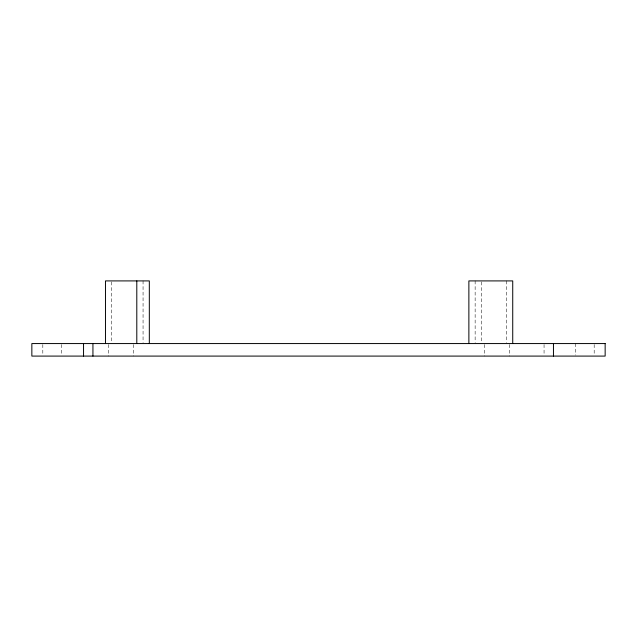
<?xml version="1.0" encoding="UTF-8"?>
<svg xmlns="http://www.w3.org/2000/svg" width="637" height="637" viewBox="0 0 637 637"><rect width="100%" height="100%" fill="white"/><g stroke="black" fill="none" stroke-linecap="round" stroke-linejoin="round"><path stroke-width="0.48" stroke-dasharray="3.19 2.39" d="M594.186 344.529L594.186 355.127M575.386 343.566L575.386 355.127M544.062 344.529L544.062 355.127M509.6 344.529L509.6 356.091M506.471 280.909L506.471 342.571M484.534 344.529L484.534 356.091M481.405 281.904L481.405 342.571M475.138 280.909L475.138 342.571M143.062 280.909L143.062 342.571M133.666 344.529L133.666 356.091M111.738 281.904L111.738 342.571M108.601 344.529L108.601 356.091M61.614 344.529L61.614 355.127M42.814 344.529L42.814 355.127"/><path stroke-width="0.96" d="M553.457 343.566L553.457 356.091M512.729 343.566L512.729 280.909L468.872 280.909L468.872 343.566M149.329 343.566L149.329 280.909L105.471 280.909L105.471 343.566M136.796 280.909L136.796 343.566M92.938 343.566L92.938 356.091M83.543 343.566L83.543 356.091M605.15 343.566L31.85 343.566L31.85 356.091L605.15 356.091L605.15 343.566"/></g></svg>
